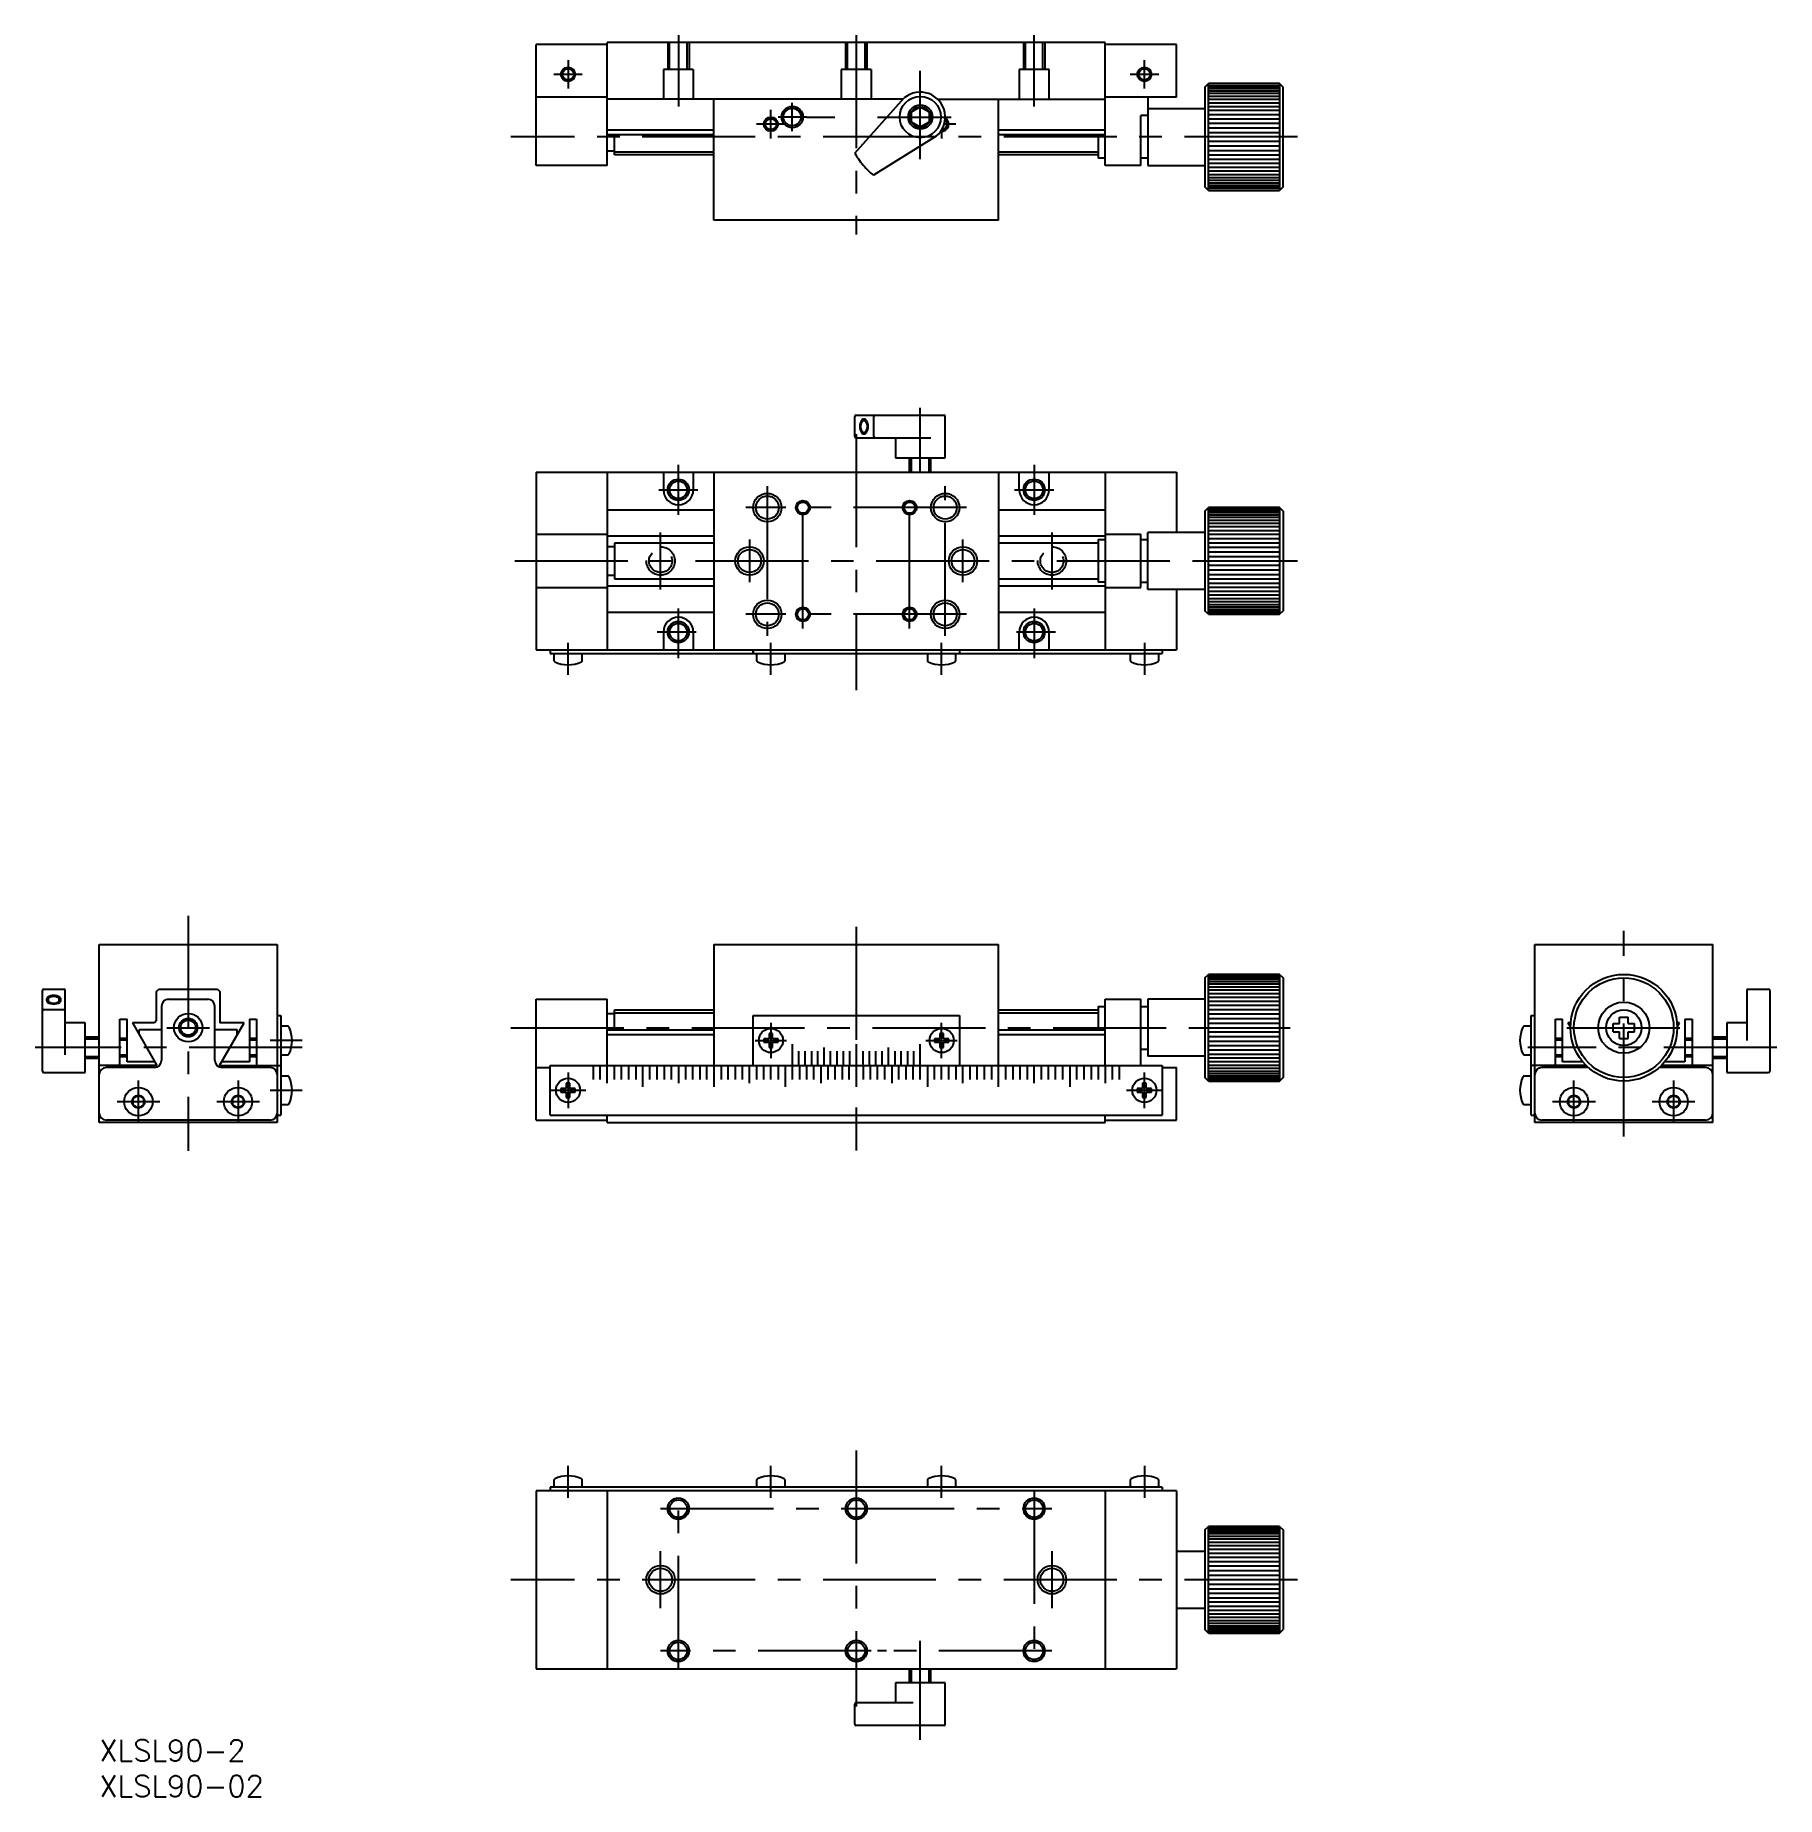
# Model space of a CAD drawing. Extents: x -9 to 236, y -8 to 240.
import ezdxf

# ---------------------------------------------------------------- set-up
doc = ezdxf.new("R2010")
doc.units = 0
doc.header["$LTSCALE"] = 0.5
doc.linetypes.add('CENTER', pattern=[50.8, 31.75, -6.35, 6.35, -6.35])
doc.linetypes.add('DASHED', pattern=[19.05, 12.7, -6.35])
for name, color, linetype in [('MSM_CENTER', 1, 'CENTER'), ('MSM_CONTINUOUS', 7, 'CONTINUOUS'), ('MSM_DASHED', 4, 'DASHED'), ('MSM_NARROW', 5, 'CONTINUOUS'), ('MSM_PART_NUMBER', 7, 'CONTINUOUS')]:
    doc.layers.add(name, color=color, linetype=linetype)
doc.styles.get("Standard").update_dxf_attribs({"font": 'txt.shx', "height": 3, "bigfont": 'bigfont.shx'})

# ---------------------------------------------------------------- blocks, each defined once
blk = doc.blocks.new('*U71')
at = {"layer": 'MSM_PART_NUMBER'}
blk.add_text('XLSL90-2', height=3, dxfattribs=at).set_placement((0, -3))
blk = doc.blocks.new('*U72')
at = {"layer": 'MSM_PART_NUMBER'}
blk.add_text('XLSL90-02', height=3, dxfattribs=at).set_placement((0, -8))

msp = doc.modelspace()

# ---------------------------------------------------------------- linework, layer by layer
at = {"layer": 'MSM_CENTER'}
for p, q in [((81.39, 239.58), (81.39, 229.58)), ((106.39, 239.58), (106.39, 211.58)), ((131.39, 229.58), (131.39, 239.58)), ((65.89, 236.08), (65.89, 232.08)), ((146.89, 232.08), (146.89, 236.08)), ((67.89, 234.08), (63.89, 234.08)), ((65.89, 233.28), (65.89, 233.08)), ((115.39, 222.18), (115.39, 234.58)), ((148.89, 234.08), (144.89, 234.08)), ((146.89, 233.08), (146.89, 233.28)), ((94.39, 225.08), (94.39, 229.08)), ((99.39, 228.08), (95.39, 228.08)), ((97.39, 226.08), (97.39, 230.08)), ((99.39, 228.08), (103.39, 228.08)), ((109.39, 228.08), (119.71, 228.08)), ((96.39, 227.08), (92.39, 227.08)), ((118.39, 226.28), (118.39, 225.08)), ((120.39, 227.08), (118.74, 227.08)), ((168.39, 225.28), (57.86, 225.28)), ((115.39, 178.28), (115.39, 187.19)), ((106.39, 183.51), (106.39, 147.51)), ((81.39, 172.19), (81.39, 179.19)), ((131.39, 179.19), (131.39, 172.19)), ((93.89, 176.19), (93.89, 155.19)), ((118.89, 155.19), (118.89, 176.19)), ((78.64, 175.69), (84.14, 175.69)), ((98.89, 156.19), (98.89, 175.19)), ((113.89, 156.19), (113.89, 175.19)), ((128.64, 175.69), (134.14, 175.69)), ((121.89, 173.19), (90.89, 173.19)), ((98.89, 172.19), (98.89, 172.39)), ((113.89, 172.19), (113.89, 172.39)), ((78.89, 161.69), (78.89, 169.69)), ((91.39, 168.69), (91.39, 162.69)), ((91.39, 168.69), (91.39, 162.69)), ((91.39, 168.69), (91.39, 162.69)), ((121.39, 162.69), (121.39, 168.69)), ((133.89, 169.69), (133.89, 161.69)), ((58.39, 165.69), (168.39, 165.69)), ((81.39, 152.01), (81.39, 159.01)), ((131.39, 159.01), (131.39, 152.01)), ((121.89, 158.19), (90.89, 158.19)), ((98.89, 157.19), (98.89, 157.39)), ((113.89, 157.19), (113.89, 157.39)), ((65.89, 149.69), (65.89, 154.19)), ((83.89, 155.69), (78.39, 155.69)), ((94.39, 149.69), (94.39, 154.19)), ((118.39, 149.69), (118.39, 154.19)), ((134.39, 155.69), (128.89, 155.69)), ((146.89, 154.19), (146.89, 149.69)), ((12.5, 115.79), (12.5, 82.79)), ((106.39, 114.27), (106.39, 82.85)), ((214.26, 84.79), (214.26, 113.72)), ((9.5, 100.09), (15.5, 100.09)), ((57.86, 100.09), (167.39, 100.09)), ((94.39, 100.79), (94.39, 95.79)), ((118.39, 95.79), (118.39, 100.79)), ((206.26, 100.09), (222.26, 100.09)), ((28.5, 97.29), (-9, 97.29)), ((28.5, 98.29), (24, 98.29)), ((92.19, 98.29), (96.59, 98.29)), ((116.19, 98.29), (120.59, 98.29)), ((235.76, 97.29), (200.76, 97.29)), ((5.5, 86.69), (5.5, 92.69)), ((19.5, 92.69), (19.5, 86.69)), ((65.89, 93.79), (65.89, 88.79)), ((146.89, 88.79), (146.89, 93.79)), ((207.26, 86.69), (207.26, 92.69)), ((221.26, 92.69), (221.26, 86.69)), ((8.5, 89.69), (2.5, 89.69)), ((22.5, 89.69), (16.5, 89.69)), ((24, 91.29), (28.5, 91.29)), ((63.39, 91.29), (68.39, 91.29)), ((144.39, 91.29), (149.39, 91.29)), ((210.26, 89.69), (204.26, 89.69)), ((224.26, 89.69), (218.26, 89.69)), ((106.39, 40.68), (106.39, 4.68)), ((65.89, 34), (65.89, 38.5)), ((94.39, 34), (94.39, 38.5)), ((118.39, 34), (118.39, 38.5)), ((146.89, 38.5), (146.89, 34)), ((81.39, 10), (81.39, 35)), ((131.39, 35), (131.39, 10)), ((78.89, 32.5), (133.89, 32.5)), ((78.89, 18.5), (78.89, 26.5)), ((133.89, 26.5), (133.89, 18.5)), ((168.39, 22.5), (57.86, 22.5)), ((133.89, 12.5), (78.89, 12.5)), ((110.39, 12.5), (109.39, 12.5)), ((110.66, 12.5), (110.39, 12.5)), ((115.39, 0), (115.39, 13.9))]:
    msp.add_line(p, q, dxfattribs=at)
at = {"layer": 'MSM_CONTINUOUS'}
for p, q in [((61.39, 221.28), (61.39, 238.28)), ((71.39, 238.28), (61.39, 238.28)), ((71.39, 221.28), (71.39, 238.58)), ((141.39, 238.58), (71.39, 238.58)), ((141.39, 221.28), (141.39, 238.58)), ((151.39, 238.28), (141.39, 238.28)), ((151.39, 230.88), (151.39, 238.28)), ((83.49, 234.78), (79.29, 234.78)), ((79.29, 234.78), (79.29, 230.58)), ((83.49, 234.78), (83.49, 230.58)), ((108.49, 234.78), (104.29, 234.78)), ((104.29, 234.78), (104.29, 230.58)), ((108.49, 234.78), (108.49, 230.58)), ((133.49, 234.78), (129.29, 234.78)), ((129.29, 234.78), (129.29, 230.58)), ((133.49, 230.58), (133.49, 234.78)), ((155.39, 232.28), (155.89, 232.78)), ((155.89, 217.78), (155.89, 232.78)), ((165.89, 232.78), (155.89, 232.78)), ((165.89, 232.78), (165.89, 217.78)), ((166.39, 232.28), (165.89, 232.78)), ((71.39, 230.88), (61.39, 230.88)), ((112.98, 230.58), (71.39, 230.58)), ((86.39, 213.58), (86.39, 230.58)), ((106.21, 222.99), (113.14, 230.76)), ((117.84, 230.58), (141.39, 230.58)), ((126.39, 213.58), (126.39, 230.58)), ((151.39, 230.88), (141.39, 230.88)), ((147.39, 230.88), (147.39, 221.28)), ((155.39, 232.28), (155.39, 218.28)), ((155.89, 232.52), (165.89, 232.52)), ((155.89, 232.33), (165.89, 232.33)), ((155.89, 232.08), (165.89, 232.08)), ((155.89, 231.77), (165.89, 231.77)), ((155.89, 231.42), (165.89, 231.42)), ((155.89, 231.03), (165.89, 231.03)), ((155.89, 230.58), (165.89, 230.58)), ((166.39, 218.28), (166.39, 232.28)), ((114.15, 228.8), (115.39, 229.51)), ((114.15, 227.36), (114.15, 228.8)), ((115.39, 229.51), (116.63, 228.8)), ((116.63, 228.8), (116.63, 227.36)), ((147.39, 228.28), (146.39, 228.28)), ((146.39, 221.28), (146.39, 228.28)), ((147.39, 229.28), (155.39, 229.28)), ((155.89, 230.1), (165.89, 230.1)), ((155.89, 229.58), (165.89, 229.58)), ((155.89, 229.03), (165.89, 229.03)), ((155.89, 228.45), (165.89, 228.45)), ((155.89, 227.84), (165.89, 227.84)), ((86.39, 226.22), (71.39, 226.22)), ((86.39, 225.58), (71.39, 225.58)), ((72.39, 222.78), (72.39, 225.58)), ((117.64, 225.4), (108.81, 219.9)), ((115.39, 226.64), (114.15, 227.36)), ((116.63, 227.36), (115.39, 226.64)), ((141.39, 226.22), (126.39, 226.22)), ((141.39, 225.58), (126.39, 225.58)), ((140.39, 225.58), (140.39, 222.28)), ((155.89, 227.22), (165.89, 227.22)), ((155.89, 226.58), (165.89, 226.58)), ((155.89, 225.93), (165.89, 225.93)), ((72.39, 223.28), (71.39, 223.28)), ((165.89, 225.28), (155.89, 225.28)), ((165.89, 224.63), (155.89, 224.63)), ((165.89, 223.98), (155.89, 223.98)), ((165.89, 223.34), (155.89, 223.34)), ((71.39, 221.28), (61.39, 221.28)), ((86.39, 222.78), (72.39, 222.78)), ((140.39, 222.78), (126.39, 222.78)), ((141.39, 222.28), (140.39, 222.28)), ((146.39, 221.28), (141.39, 221.28)), ((147.39, 222.28), (146.39, 222.28)), ((147.39, 221.28), (155.39, 221.28)), ((165.89, 222.71), (155.89, 222.71)), ((165.89, 222.11), (155.89, 222.11)), ((165.89, 221.53), (155.89, 221.53)), ((165.89, 220.98), (155.89, 220.98)), ((165.89, 220.46), (155.89, 220.46)), ((155.89, 217.78), (155.39, 218.28)), ((165.89, 219.98), (155.89, 219.98)), ((165.89, 219.53), (155.89, 219.53)), ((165.89, 219.14), (155.89, 219.14)), ((165.89, 218.78), (155.89, 218.78)), ((165.89, 218.48), (155.89, 218.48)), ((165.89, 218.23), (155.89, 218.23)), ((165.89, 218.04), (155.89, 218.04)), ((166.39, 218.28), (165.89, 217.78)), ((155.89, 217.78), (165.89, 217.78)), ((126.39, 213.58), (86.39, 213.58)), ((106.17, 183.19), (106.17, 185.99)), ((106.37, 186.19), (118.69, 186.19)), ((108.84, 183.19), (108.84, 185.99)), ((118.89, 180.19), (118.89, 185.99)), ((106.39, 182.99), (116.86, 182.99)), ((111.89, 182.99), (111.89, 180.19)), ((111.89, 180.19), (118.89, 180.19)), ((113.89, 178.19), (113.89, 180.19)), ((116.89, 178.19), (116.89, 180.19)), ((61.39, 178.19), (61.39, 153.19)), ((61.39, 178.19), (151.39, 178.19)), ((71.39, 178.19), (71.39, 153.19)), ((79.29, 178.19), (79.29, 175.69)), ((83.49, 178.19), (83.49, 175.69)), ((86.39, 178.19), (86.39, 153.19)), ((113.89, 178.19), (114.16, 178.19)), ((114.16, 178.19), (115.39, 178.19)), ((126.39, 178.19), (126.39, 153.19)), ((129.29, 175.69), (129.29, 178.19)), ((133.49, 175.69), (133.49, 178.19)), ((141.39, 178.19), (141.39, 153.19)), ((151.39, 178.19), (151.39, 169.69)), ((155.39, 172.69), (155.89, 173.19)), ((155.39, 172.69), (155.39, 158.69)), ((155.89, 158.19), (155.89, 173.19)), ((165.89, 173.19), (155.89, 173.19)), ((155.89, 173.07), (165.89, 173.07)), ((155.89, 172.93), (165.89, 172.93)), ((155.89, 172.73), (165.89, 172.73)), ((155.89, 172.48), (165.89, 172.48)), ((155.89, 172.18), (165.89, 172.18)), ((155.89, 171.83), (165.89, 171.83)), ((155.89, 171.43), (165.89, 171.43)), ((155.89, 170.99), (165.89, 170.99)), ((165.89, 173.19), (166.39, 172.69)), ((166.39, 172.69), (165.89, 173.19)), ((165.89, 173.19), (165.89, 158.19)), ((166.39, 172.69), (166.39, 158.69)), ((61.39, 169.44), (71.39, 169.44)), ((86.39, 169.19), (71.39, 169.19)), ((141.39, 169.19), (126.39, 169.19)), ((140.39, 168.69), (141.39, 168.69)), ((140.39, 168.69), (140.39, 162.69)), ((141.39, 169.44), (146.39, 169.44)), ((146.39, 161.94), (146.39, 169.44)), ((146.39, 168.69), (147.39, 168.69)), ((147.39, 161.69), (147.39, 169.69)), ((155.39, 169.69), (147.39, 169.69)), ((155.89, 170.51), (165.89, 170.51)), ((155.89, 169.99), (165.89, 169.99)), ((155.89, 169.44), (165.89, 169.44)), ((155.89, 168.86), (165.89, 168.86)), ((72.39, 167.69), (71.39, 167.69)), ((72.39, 168.19), (72.39, 163.19)), ((86.39, 168.19), (72.39, 168.19)), ((140.39, 168.19), (126.39, 168.19)), ((155.89, 168.25), (165.89, 168.25)), ((155.89, 167.63), (165.89, 167.63)), ((155.89, 166.99), (165.89, 166.99)), ((155.89, 166.34), (165.89, 166.34)), ((71.39, 163.69), (72.39, 163.69)), ((155.89, 165.69), (165.89, 165.69)), ((165.89, 165.03), (155.89, 165.03)), ((165.89, 164.38), (155.89, 164.38)), ((165.89, 163.75), (155.89, 163.75)), ((61.39, 161.94), (71.39, 161.94)), ((71.39, 162.19), (86.39, 162.19)), ((72.39, 163.19), (86.39, 163.19)), ((126.39, 163.19), (140.39, 163.19)), ((126.39, 162.19), (141.39, 162.19)), ((141.39, 162.69), (140.39, 162.69)), ((141.39, 161.94), (146.39, 161.94)), ((146.39, 162.69), (147.39, 162.69)), ((155.39, 161.69), (147.39, 161.69)), ((151.39, 161.69), (151.39, 153.19)), ((165.89, 163.12), (155.89, 163.12)), ((165.89, 162.52), (155.89, 162.52)), ((165.89, 161.94), (155.89, 161.94)), ((165.89, 161.38), (155.89, 161.38)), ((155.89, 158.19), (155.39, 158.69)), ((165.89, 160.87), (155.89, 160.87)), ((165.89, 160.38), (155.89, 160.38)), ((165.89, 159.94), (155.89, 159.94)), ((165.89, 159.54), (155.89, 159.54)), ((165.89, 159.19), (155.89, 159.19)), ((165.89, 158.89), (155.89, 158.89)), ((165.89, 158.64), (155.89, 158.64)), ((165.89, 158.19), (166.39, 158.69)), ((166.39, 158.69), (165.89, 158.19)), ((165.89, 158.44), (155.89, 158.44)), ((165.89, 158.3), (155.89, 158.3)), ((155.89, 158.19), (157.09, 158.19)), ((155.89, 158.19), (165.89, 158.19)), ((79.29, 155.69), (79.29, 153.19)), ((83.49, 155.69), (83.49, 153.19)), ((129.29, 153.19), (129.29, 155.69)), ((133.49, 153.19), (133.49, 155.69)), ((61.39, 153.19), (151.39, 153.19)), ((63.39, 153.19), (63.39, 152.69)), ((63.39, 152.69), (149.39, 152.69)), ((63.89, 152.69), (63.89, 151.7)), ((67.89, 151.7), (67.89, 152.69)), ((91.89, 152.69), (91.89, 153.19)), ((91.89, 153.19), (91.89, 152.69)), ((92.39, 152.69), (92.39, 151.7)), ((96.39, 151.7), (96.39, 152.69)), ((116.39, 152.69), (116.39, 151.7)), ((120.39, 151.7), (120.39, 152.69)), ((120.89, 153.19), (120.89, 152.69)), ((144.89, 152.69), (144.89, 151.7)), ((148.89, 151.7), (148.89, 152.69)), ((149.39, 153.19), (149.39, 152.69)), ((0, 86.79), (0, 111.79)), ((0, 111.79), (25, 111.79)), ((25, 111.79), (25, 86.79)), ((86.39, 111.79), (126.39, 111.79)), ((86.39, 111.79), (86.39, 91.79)), ((126.39, 91.79), (126.39, 111.79)), ((201.76, 111.79), (201.76, 111.79)), ((201.76, 111.79), (226.76, 111.79)), ((201.76, 86.79), (201.76, 111.79)), ((226.76, 111.79), (226.76, 111.79)), ((226.76, 86.79), (226.76, 111.79)), ((155.39, 107.09), (155.89, 107.59)), ((155.39, 107.09), (155.39, 93.09)), ((165.89, 107.59), (155.89, 107.59)), ((155.89, 92.59), (155.89, 107.59)), ((155.89, 107.48), (165.89, 107.48)), ((155.89, 107.34), (165.89, 107.34)), ((155.89, 107.14), (165.89, 107.14)), ((155.89, 106.89), (165.89, 106.89)), ((155.89, 106.59), (165.89, 106.59)), ((165.89, 107.59), (165.89, 92.59)), ((166.39, 107.09), (165.89, 107.59)), ((165.89, 107.59), (166.39, 107.09)), ((166.39, 107.09), (166.39, 93.09)), ((-8, 93.99), (-8, 105.32)), ((-7.8, 105.52), (-5, 105.52)), ((-4.8, 96.29), (-4.8, 105.32)), ((8.06, 105.19), (8.36, 105.49)), ((8.06, 101.09), (8.06, 105.19)), ((8.36, 105.49), (16.64, 105.49)), ((9.75, 104.09), (15.25, 104.09)), ((16.64, 105.49), (16.94, 105.19)), ((16.94, 105.19), (16.94, 100.79)), ((61.39, 87.09), (61.39, 104.09)), ((61.39, 104.09), (71.39, 104.09)), ((71.39, 92.29), (71.39, 104.09)), ((141.39, 94.79), (141.39, 104.09)), ((141.39, 104.09), (146.39, 104.09)), ((146.39, 94.79), (146.39, 104.09)), ((147.39, 104.09), (147.39, 96.09)), ((155.39, 104.09), (147.39, 104.09)), ((155.89, 106.24), (165.89, 106.24)), ((155.89, 105.84), (165.89, 105.84)), ((155.89, 105.4), (165.89, 105.4)), ((155.89, 104.91), (165.89, 104.91)), ((155.89, 104.4), (165.89, 104.4)), ((231.56, 105.32), (231.56, 98.29)), ((231.76, 105.52), (234.56, 105.52)), ((234.76, 105.32), (234.76, 93.99)), ((-7.8, 102.64), (-5, 102.64)), ((8.75, 103.09), (8.75, 95.49)), ((16.25, 95.49), (16.25, 103.09)), ((25, 101.79), (25.5, 101.79)), ((25.5, 101.79), (25.5, 87.79)), ((71.39, 102.09), (72.39, 102.09)), ((72.39, 102.59), (86.39, 102.59)), ((72.39, 99.79), (72.39, 102.59)), ((91.89, 94.79), (91.89, 101.79)), ((91.89, 101.79), (120.89, 101.79)), ((120.89, 101.79), (120.89, 94.79)), ((126.39, 102.59), (140.39, 102.59)), ((140.39, 103.09), (141.39, 103.09)), ((140.39, 103.09), (140.39, 99.79)), ((146.39, 103.09), (147.39, 103.09)), ((155.89, 103.84), (165.89, 103.84)), ((155.89, 103.26), (165.89, 103.26)), ((155.89, 102.66), (165.89, 102.66)), ((155.89, 102.03), (165.89, 102.03)), ((201.26, 101.79), (201.76, 101.79)), ((201.26, 87.79), (201.26, 101.79)), ((213.66, 100.69), (213.66, 101.59)), ((213.66, 101.59), (214.86, 101.59)), ((214.86, 100.69), (214.86, 101.59)), ((-2, 100.79), (-4.8, 100.79)), ((-2, 93.79), (-2, 100.79)), ((2.9, 94.79), (2.9, 101.29)), ((2.9, 101.29), (3.9, 101.29)), ((3.9, 95.29), (3.9, 101.29)), ((7.76, 100.79), (4.65, 100.79)), ((4.65, 100.79), (8.11, 94.79)), ((5.6, 99.15), (5.6, 99.79)), ((8.75, 99.79), (5.6, 99.79)), ((8.06, 101.09), (7.76, 100.79)), ((19.4, 99.79), (16.25, 99.79)), ((16.89, 94.79), (20.35, 100.79)), ((20.35, 100.79), (16.94, 100.79)), ((19.4, 99.15), (19.4, 99.79)), ((21.1, 101.29), (21.1, 95.29)), ((21.1, 101.29), (22.1, 101.29)), ((22.1, 101.29), (22.1, 94.79)), ((26.49, 100.29), (25.5, 100.29)), ((71.39, 99.79), (86.39, 99.79)), ((71.39, 99.15), (86.39, 99.15)), ((94.14, 99.29), (94.14, 98.54)), ((94.64, 99.29), (94.14, 99.29)), ((94.64, 98.54), (94.64, 99.29)), ((118.14, 99.29), (118.14, 98.54)), ((118.64, 99.29), (118.14, 99.29)), ((118.64, 98.54), (118.64, 99.29)), ((126.39, 99.79), (141.39, 99.79)), ((126.39, 99.15), (141.39, 99.15)), ((155.89, 101.4), (165.89, 101.4)), ((155.89, 100.75), (165.89, 100.75)), ((155.89, 100.09), (165.89, 100.09)), ((165.89, 99.44), (155.89, 99.44)), ((201.26, 100.29), (200.27, 100.29)), ((204.66, 94.79), (204.66, 101.29)), ((204.66, 101.29), (205.66, 101.29)), ((205.66, 95.29), (205.66, 101.29)), ((206.79, 100.79), (206.41, 100.79)), ((206.41, 100.79), (206.76, 100.19)), ((212.76, 100.69), (213.66, 100.69)), ((212.76, 99.49), (212.76, 100.69)), ((212.76, 99.49), (213.66, 99.49)), ((213.66, 98.59), (213.66, 99.49)), ((214.86, 100.69), (215.76, 100.69)), ((214.86, 98.59), (214.86, 99.49)), ((214.86, 99.49), (215.76, 99.49)), ((215.76, 99.49), (215.76, 100.69)), ((222.11, 100.79), (221.73, 100.79)), ((221.76, 100.19), (222.11, 100.79)), ((222.86, 101.29), (223.86, 101.29)), ((222.86, 101.29), (222.86, 95.29)), ((223.86, 101.29), (223.86, 94.79)), ((228.76, 100.79), (228.76, 93.79)), ((231.56, 100.79), (228.76, 100.79)), ((-2, 98.79), (0, 98.79)), ((3.9, 98.59), (2.9, 98.59)), ((22.1, 98.59), (21.1, 98.59)), ((93.39, 98.54), (93.39, 98.04)), ((94.14, 98.54), (93.39, 98.54)), ((93.39, 98.04), (94.14, 98.04)), ((94.14, 98.04), (94.14, 97.29)), ((94.14, 97.29), (94.64, 97.29)), ((95.39, 98.54), (94.64, 98.54)), ((94.64, 98.04), (95.39, 98.04)), ((94.64, 97.29), (94.64, 98.04)), ((95.39, 98.04), (95.39, 98.54)), ((97.39, 97.79), (97.39, 92.79)), ((98.29, 96.79), (98.29, 94.79)), ((99.19, 94.79), (99.19, 96.79)), ((100.09, 96.79), (100.09, 94.79)), ((100.99, 94.79), (100.99, 96.79)), ((101.89, 94.79), (101.89, 97.29)), ((102.79, 94.79), (102.79, 96.79)), ((103.69, 94.79), (103.69, 96.79)), ((104.59, 94.79), (104.59, 96.79)), ((105.49, 94.79), (105.49, 96.79)), ((106.39, 97.79), (106.39, 91.79)), ((107.29, 96.79), (107.29, 94.79)), ((108.19, 96.79), (108.19, 94.79)), ((109.09, 96.79), (109.09, 94.79)), ((109.99, 96.79), (109.99, 94.79)), ((110.89, 97.29), (110.89, 94.79)), ((111.79, 96.79), (111.79, 94.79)), ((112.69, 94.79), (112.69, 96.79)), ((113.59, 96.79), (113.59, 94.79)), ((114.49, 94.79), (114.49, 96.79)), ((115.39, 92.79), (115.39, 97.79)), ((117.39, 98.54), (117.39, 98.04)), ((118.14, 98.54), (117.39, 98.54)), ((117.39, 98.04), (118.14, 98.04)), ((118.14, 98.04), (118.14, 97.29)), ((118.14, 97.29), (118.64, 97.29)), ((119.39, 98.54), (118.64, 98.54)), ((118.64, 98.04), (119.39, 98.04)), ((118.64, 97.29), (118.64, 98.04)), ((119.39, 98.04), (119.39, 98.54)), ((146.39, 97.09), (147.39, 97.09)), ((165.89, 98.79), (155.89, 98.79)), ((165.89, 98.15), (155.89, 98.15)), ((165.89, 97.53), (155.89, 97.53)), ((165.89, 96.92), (155.89, 96.92)), ((205.66, 98.59), (204.66, 98.59)), ((213.66, 98.59), (214.86, 98.59)), ((223.86, 98.59), (222.86, 98.59)), ((226.76, 98.79), (228.76, 98.79)), ((-2, 95.79), (0, 95.79)), ((0, 94.79), (0, 94.79)), ((8.11, 94.79), (0, 94.79)), ((0, 94.79), (0, 94.79)), ((0, 94.79), (0, 94.79)), ((7.75, 94.49), (1, 94.49)), ((3.9, 95.99), (2.9, 95.99)), ((7.69, 95.29), (3.9, 95.29)), ((7.69, 95.53), (7.69, 95.29)), ((16.89, 94.79), (25.5, 94.79)), ((24, 94.49), (17.25, 94.49)), ((17.31, 95.29), (17.31, 95.53)), ((21.1, 95.29), (17.31, 95.29)), ((22.1, 95.99), (21.1, 95.99)), ((25, 94.79), (25, 94.79)), ((25.5, 96.29), (26.49, 96.29)), ((61.39, 94.49), (63.39, 94.49)), ((63.39, 87.79), (63.39, 94.79)), ((63.39, 94.79), (149.39, 94.79)), ((69.39, 94.79), (69.39, 92.79)), ((70.39, 92.79), (70.39, 94.79)), ((72.39, 92.79), (72.39, 94.79)), ((73.39, 92.79), (73.39, 94.79)), ((74.39, 94.79), (74.39, 92.79)), ((75.39, 94.79), (75.39, 92.79)), ((76.39, 91.79), (76.39, 94.79)), ((77.39, 92.79), (77.39, 94.79)), ((78.39, 92.79), (78.39, 94.79)), ((79.39, 94.79), (79.39, 92.79)), ((80.39, 94.79), (80.39, 92.79)), ((81.39, 94.79), (81.39, 92.29)), ((82.39, 94.79), (82.39, 92.79)), ((83.39, 94.79), (83.39, 92.79)), ((84.39, 94.79), (84.39, 92.79)), ((85.39, 92.79), (85.39, 94.79)), ((87.39, 94.79), (87.39, 92.79)), ((88.39, 92.79), (88.39, 94.79)), ((89.39, 94.79), (89.39, 92.79)), ((90.39, 92.79), (90.39, 94.79)), ((91.39, 92.29), (91.39, 94.79)), ((92.39, 94.79), (92.39, 92.79)), ((93.39, 92.79), (93.39, 94.79)), ((94.39, 92.79), (94.39, 94.79)), ((95.39, 94.79), (95.39, 92.79)), ((96.39, 94.79), (96.39, 91.79)), ((98.39, 94.79), (98.39, 92.79)), ((99.39, 94.79), (99.39, 92.79)), ((100.39, 94.79), (100.39, 92.79)), ((101.39, 94.79), (101.39, 92.29)), ((102.39, 94.79), (102.39, 92.79)), ((103.39, 94.79), (103.39, 92.79)), ((104.39, 94.79), (104.39, 92.79)), ((105.39, 92.79), (105.39, 94.79)), ((107.39, 92.79), (107.39, 94.79)), ((108.39, 92.79), (108.39, 94.79)), ((109.39, 92.79), (109.39, 94.79)), ((110.39, 92.79), (110.39, 94.79)), ((111.39, 94.79), (111.39, 92.29)), ((112.39, 92.79), (112.39, 94.79)), ((112.39, 92.79), (112.39, 94.79)), ((113.39, 92.79), (113.39, 94.79)), ((114.39, 92.79), (114.39, 94.79)), ((116.39, 94.79), (116.39, 91.79)), ((117.39, 92.79), (117.39, 94.79)), ((118.39, 92.79), (118.39, 94.79)), ((119.39, 92.79), (119.39, 94.79)), ((120.39, 94.79), (120.39, 92.79)), ((121.39, 92.29), (121.39, 94.79)), ((122.39, 92.79), (122.39, 94.79)), ((123.39, 92.79), (123.39, 94.79)), ((124.39, 92.79), (124.39, 94.79)), ((125.39, 94.79), (125.39, 92.79)), ((127.39, 92.79), (127.39, 94.79)), ((128.39, 94.79), (128.39, 92.79)), ((129.39, 94.79), (129.39, 92.79)), ((130.39, 94.79), (130.39, 92.79)), ((131.39, 92.29), (131.39, 94.79)), ((132.39, 94.79), (132.39, 92.79)), ((133.39, 92.79), (133.39, 94.79)), ((134.39, 92.79), (134.39, 94.79)), ((135.39, 94.79), (135.39, 92.79)), ((136.39, 94.79), (136.39, 91.79)), ((137.39, 92.79), (137.39, 94.79)), ((138.39, 94.79), (138.39, 92.79)), ((139.39, 94.79), (139.39, 92.79)), ((140.39, 94.79), (140.39, 92.79)), ((141.39, 94.79), (141.39, 92.29)), ((142.39, 92.79), (142.39, 94.79)), ((143.39, 92.79), (143.39, 94.79)), ((155.39, 96.09), (147.39, 96.09)), ((149.39, 94.79), (149.39, 87.79)), ((149.39, 94.49), (151.39, 94.49)), ((151.39, 87.09), (151.39, 94.49)), ((165.89, 96.34), (155.89, 96.34)), ((165.89, 95.79), (155.89, 95.79)), ((165.89, 95.27), (155.89, 95.27)), ((165.89, 94.79), (155.89, 94.79)), ((165.89, 94.35), (155.89, 94.35)), ((200.27, 96.29), (201.26, 96.29)), ((208.95, 94.79), (201.26, 94.79)), ((201.76, 94.79), (201.76, 94.79)), ((209.27, 94.49), (202.76, 94.49)), ((205.66, 95.99), (204.66, 95.99)), ((208.5, 95.29), (205.66, 95.29)), ((225.76, 94.49), (219.25, 94.49)), ((226.76, 94.79), (219.56, 94.79)), ((222.86, 95.29), (220.02, 95.29)), ((223.86, 95.99), (222.86, 95.99)), ((226.76, 95.79), (228.76, 95.79)), ((226.76, 94.79), (226.76, 94.79)), ((-7.8, 93.79), (-2, 93.79)), ((26.49, 93.29), (25.5, 93.29)), ((66.14, 92.29), (65.64, 92.29)), ((65.64, 92.29), (65.64, 91.54)), ((66.14, 91.54), (66.14, 92.29)), ((147.14, 92.29), (146.64, 92.29)), ((146.64, 92.29), (146.64, 91.54)), ((147.14, 91.54), (147.14, 92.29)), ((155.89, 92.59), (155.39, 93.09)), ((165.89, 93.95), (155.89, 93.95)), ((165.89, 93.6), (155.89, 93.6)), ((165.89, 93.3), (155.89, 93.3)), ((165.89, 93.05), (155.89, 93.05)), ((165.89, 92.85), (155.89, 92.85)), ((165.89, 92.71), (155.89, 92.71)), ((155.89, 92.59), (165.89, 92.59)), ((166.39, 93.09), (165.89, 92.59)), ((165.89, 92.59), (166.39, 93.09)), ((201.26, 93.29), (200.27, 93.29)), ((228.76, 93.79), (234.56, 93.79)), ((4.72, 90.14), (5.5, 90.59)), ((4.72, 90.14), (4.72, 89.24)), ((4.72, 89.24), (5.5, 88.79)), ((6.28, 90.14), (5.5, 90.59)), ((5.5, 88.79), (6.28, 89.24)), ((6.28, 89.24), (6.28, 90.14)), ((18.72, 90.14), (19.5, 90.59)), ((18.72, 90.14), (18.72, 89.24)), ((18.72, 89.24), (19.5, 88.79)), ((20.28, 90.14), (19.5, 90.59)), ((19.5, 88.79), (20.28, 89.24)), ((20.28, 89.24), (20.28, 90.14)), ((25.5, 89.29), (26.49, 89.29)), ((65.64, 91.54), (64.89, 91.54)), ((64.89, 91.54), (64.89, 91.04)), ((64.89, 91.04), (65.64, 91.04)), ((65.64, 91.04), (65.64, 90.29)), ((65.64, 90.29), (66.14, 90.29)), ((66.89, 91.54), (66.14, 91.54)), ((66.14, 91.04), (66.89, 91.04)), ((66.14, 90.29), (66.14, 91.04)), ((66.89, 91.04), (66.89, 91.54)), ((146.64, 91.54), (145.89, 91.54)), ((145.89, 91.54), (145.89, 91.04)), ((145.89, 91.04), (146.64, 91.04)), ((146.64, 91.04), (146.64, 90.29)), ((146.64, 90.29), (147.14, 90.29)), ((147.89, 91.54), (147.14, 91.54)), ((147.14, 90.29), (147.14, 91.04)), ((147.14, 91.04), (147.89, 91.04)), ((147.89, 91.04), (147.89, 91.54)), ((200.27, 89.29), (201.26, 89.29)), ((206.48, 90.14), (207.26, 90.59)), ((206.48, 90.14), (206.48, 89.24)), ((206.48, 89.24), (207.26, 88.79)), ((208.04, 90.14), (207.26, 90.59)), ((207.26, 88.79), (208.04, 89.24)), ((208.04, 89.24), (208.04, 90.14)), ((220.48, 90.14), (221.26, 90.59)), ((220.48, 90.14), (220.48, 89.24)), ((220.48, 89.24), (221.26, 88.79)), ((222.04, 90.14), (221.26, 90.59)), ((221.26, 88.79), (222.04, 89.24)), ((222.04, 89.24), (222.04, 90.14)), ((25, 86.79), (0, 86.79)), ((24, 87.09), (1, 87.09)), ((25, 87.79), (25.5, 87.79)), ((61.39, 87.09), (71.39, 87.09)), ((63.39, 87.79), (149.39, 87.79)), ((71.39, 86.79), (71.39, 87.79)), ((71.39, 86.79), (141.39, 86.79)), ((141.39, 86.79), (141.39, 87.79)), ((141.39, 87.09), (151.39, 87.09)), ((201.26, 87.79), (201.76, 87.79)), ((226.76, 86.79), (201.76, 86.79)), ((201.76, 86.79), (201.76, 86.79)), ((225.76, 87.09), (202.76, 87.09)), ((151.39, 35), (61.39, 35)), ((61.39, 35), (61.39, 10)), ((149.39, 35.5), (63.39, 35.5)), ((63.39, 35.5), (63.39, 35)), ((63.89, 36.49), (63.89, 35.5)), ((67.89, 35.5), (67.89, 36.49)), ((71.39, 35), (71.39, 10)), ((92.39, 36.49), (92.39, 35.5)), ((96.39, 35.5), (96.39, 36.49)), ((116.39, 36.49), (116.39, 35.5)), ((120.39, 35.5), (120.39, 36.49)), ((141.39, 35), (141.39, 10)), ((144.89, 36.49), (144.89, 35.5)), ((148.89, 35.5), (148.89, 36.49)), ((149.39, 35.5), (149.39, 35)), ((151.39, 35), (151.39, 10)), ((155.39, 29.5), (155.89, 30)), ((165.89, 30), (155.89, 30)), ((155.89, 15), (155.89, 30)), ((155.89, 29.97), (165.89, 29.97)), ((155.89, 29.89), (165.89, 29.89)), ((155.89, 29.74), (165.89, 29.74)), ((165.89, 30), (166.39, 29.5)), ((165.89, 30), (165.89, 15)), ((155.39, 29.5), (155.39, 15.5)), ((155.89, 29.55), (165.89, 29.55)), ((155.89, 29.3), (165.89, 29.3)), ((155.89, 29), (165.89, 29)), ((155.89, 28.64), (165.89, 28.64)), ((155.89, 28.25), (165.89, 28.25)), ((155.89, 27.8), (165.89, 27.8)), ((155.89, 27.32), (165.89, 27.32)), ((166.39, 29.5), (166.39, 15.5)), ((151.39, 26.5), (155.39, 26.5)), ((151.39, 26.5), (155.39, 26.5)), ((155.89, 26.8), (165.89, 26.8)), ((155.89, 26.25), (165.89, 26.25)), ((155.89, 25.67), (165.89, 25.67)), ((155.89, 25.07), (165.89, 25.07)), ((155.89, 24.44), (165.89, 24.44)), ((155.89, 23.8), (165.89, 23.8)), ((155.89, 23.15), (165.89, 23.15)), ((165.89, 22.5), (155.89, 22.5)), ((165.89, 21.85), (155.89, 21.85)), ((165.89, 21.2), (155.89, 21.2)), ((165.89, 20.56), (155.89, 20.56)), ((165.89, 19.93), (155.89, 19.93)), ((151.39, 18.5), (155.39, 18.5)), ((165.89, 19.33), (155.89, 19.33)), ((165.89, 18.75), (155.89, 18.75)), ((165.89, 18.2), (155.89, 18.2)), ((165.89, 17.68), (155.89, 17.68)), ((155.89, 15), (155.39, 15.5)), ((165.89, 17.2), (155.89, 17.2)), ((165.89, 16.75), (155.89, 16.75)), ((165.89, 16.36), (155.89, 16.36)), ((165.89, 16), (155.89, 16)), ((165.89, 15.7), (155.89, 15.7)), ((165.89, 15.45), (155.89, 15.45)), ((165.89, 15.26), (155.89, 15.26)), ((165.89, 15.11), (155.89, 15.11)), ((165.89, 15.03), (155.89, 15.03)), ((155.89, 15), (165.89, 15)), ((165.89, 15), (166.39, 15.5)), ((61.39, 10), (151.39, 10)), ((113.89, 8), (113.89, 10)), ((116.89, 8), (116.89, 10)), ((118.89, 8), (111.89, 8)), ((111.89, 8), (111.89, 5.2)), ((118.89, 2.2), (118.89, 8)), ((106.17, 2.2), (106.17, 5)), ((114.39, 5.2), (106.37, 5.2)), ((118.69, 2), (106.37, 2))]:
    msp.add_line(p, q, dxfattribs=at)
at = {"layer": 'MSM_CONTINUOUS', "linetype": 'CONTINUOUS'}
for p, q in [((71.39, 172.86), (86.39, 172.86)), ((126.39, 172.86), (141.39, 172.86)), ((71.39, 158.51), (86.39, 158.51)), ((126.39, 158.51), (141.39, 158.51))]:
    msp.add_line(p, q, dxfattribs=at)
at = {"layer": 'MSM_CONTINUOUS'}
for centre, radius in [((65.89, 234.08), 0.8), ((146.89, 234.08), 0.8), ((115.39, 228.08), 2.9), ((94.39, 227.08), 0.783), ((97.39, 228.08), 1.23), ((115.39, 228.08), 1.7), ((115.39, 228.08), 1.44), ((81.39, 175.69), 1.23), ((131.39, 175.69), 1.23), ((93.89, 173.19), 1.62), ((98.89, 173.19), 0.783), ((113.89, 173.19), 0.783), ((118.89, 173.19), 1.62), ((91.39, 165.69), 1.62), ((121.39, 165.69), 1.62), ((93.89, 158.19), 1.62), ((98.89, 158.19), 0.783), ((113.89, 158.19), 0.783), ((118.89, 158.19), 1.62), ((81.39, 155.69), 1.23), ((131.39, 155.69), 1.23), ((214.26, 100.09), 7.5), ((214.26, 100.09), 7), ((12.5, 100.09), 2), ((214.26, 100.09), 3.6), ((214.26, 100.09), 2.5), ((12.5, 100.09), 1.3), ((12.5, 100.09), 1.06), ((94.39, 98.29), 1.7), ((118.39, 98.29), 1.7), ((5.5, 89.69), 2), ((19.5, 89.69), 2), ((65.89, 91.29), 1.7), ((146.89, 91.29), 1.7), ((207.26, 89.69), 2), ((221.26, 89.69), 2), ((5.5, 89.69), 0.9), ((19.5, 89.69), 0.9), ((207.26, 89.69), 0.9), ((221.26, 89.69), 0.9), ((81.39, 32.5), 1.23), ((106.39, 32.5), 1.23), ((131.39, 32.5), 1.23), ((78.89, 22.5), 1.62), ((133.89, 22.5), 1.62), ((81.39, 12.5), 1.23), ((106.39, 12.5), 1.23), ((131.39, 12.5), 1.23)]:
    msp.add_circle(centre, radius, dxfattribs=at)
for centre, radius, start, end in [((115.39, 228.08), 3.5, 310, 130), ((118.39, 227.08), 0.783, 270.8446, 52.2855), ((115.39, 228.08), 10.5, 209.0194, 213.9866), ((115.39, 228.08), 10.5, 213.9866, 226.0134), ((115.39, 228.08), 10.5, 226.0134, 231.172), ((106.37, 185.99), 0.2, 90, 180), ((109.04, 185.99), 0.2, 90, 180), ((118.69, 185.99), 0.2, 0, 90), ((108.54, 184.59), 1.66, 148.7877, 211.2123), ((108.32, 184.59), 1.33, 148.7877, 211.2123), ((107.47, 185.13), 0.48, 41.4828, 138.5172), ((107.47, 184.04), 0.48, 221.4828, 318.5172), ((107.47, 185.02), 0.384, 41.4828, 138.5172), ((107.47, 184.15), 0.384, 221.4828, 318.5172), ((106.62, 184.59), 1.33, 328.7877, 31.2123), ((106.41, 184.59), 1.66, 328.7877, 31.2123), ((106.37, 183.19), 0.2, 180, 270), ((109.04, 183.19), 0.2, 180, 270), ((81.39, 175.69), 2.1, 180, 0), ((131.39, 175.69), 2.1, 180, 360), ((81.39, 155.69), 2.1, 0, 180), ((131.39, 155.69), 2.1, 0, 180), ((64.09, 151.7), 0.2, 180, 244.3284), ((65.89, 155.44), 4.35, 244.3284, 295.6716), ((67.69, 151.7), 0.2, 295.6716, 0), ((92.59, 151.7), 0.2, 180, 244.3284), ((94.39, 155.44), 4.35, 244.3284, 295.6716), ((96.19, 151.7), 0.2, 295.6716, 0), ((116.59, 151.7), 0.2, 180, 244.3284), ((118.39, 155.44), 4.35, 244.3284, 295.6716), ((120.19, 151.7), 0.2, 295.6716, 0), ((145.09, 151.7), 0.2, 180, 244.3284), ((146.89, 155.44), 4.35, 244.3284, 295.6716), ((148.69, 151.7), 0.2, 295.6716, 0), ((-7.8, 105.32), 0.2, 90, 180), ((-6.94, 104.01), 0.48, 131.4828, 228.5172), ((-6.4, 102.95), 1.66, 58.7877, 121.2123), ((-6.83, 104.01), 0.384, 131.4828, 228.5172), ((-6.4, 103.16), 1.33, 58.7877, 121.2123), ((-5.97, 104.01), 0.384, 311.4828, 48.5172), ((-5.86, 104.01), 0.48, 311.4828, 48.5172), ((-5, 105.32), 0.2, 360, 90), ((9.75, 103.09), 1, 90, 180), ((15.25, 103.09), 1, 0, 90), ((231.76, 105.32), 0.2, 90, 180), ((234.56, 105.32), 0.2, 360, 90), ((-7.8, 102.44), 0.2, 90, 180), ((-6.4, 105.07), 1.66, 238.7877, 301.2123), ((-6.4, 104.86), 1.33, 238.7877, 301.2123), ((-5, 102.44), 0.2, 0, 90), ((26.49, 100.09), 0.2, 25.6716, 90), ((22.75, 98.29), 4.35, 334.3284, 25.6716), ((204.01, 98.29), 4.35, 154.3284, 205.6716), ((200.27, 100.09), 0.2, 90, 154.3284), ((1, 93.49), 1, 90, 180), ((7.75, 95.49), 1, 270, 0), ((17.25, 95.49), 1, 180, 270), ((24, 93.49), 1, 0, 90), ((26.49, 96.49), 0.2, 270, 334.3284), ((200.27, 96.49), 0.2, 205.6716, 270), ((202.76, 93.49), 1, 90, 180), ((225.76, 93.49), 1, 0, 90), ((-7.8, 93.99), 0.2, 180, 270), ((26.49, 93.09), 0.2, 25.6716, 90), ((22.75, 91.29), 4.35, 334.3284, 25.6716), ((204.01, 91.29), 4.35, 154.3284, 205.6716), ((200.27, 93.09), 0.2, 90, 154.3284), ((234.56, 93.99), 0.2, 270, 0), ((26.49, 89.49), 0.2, 270, 334.3284), ((200.27, 89.49), 0.2, 205.6716, 270), ((1, 88.09), 1, 180, 270), ((24, 88.09), 1, 270, 0), ((202.76, 88.09), 1, 180, 270), ((225.76, 88.09), 1, 270, 0), ((64.09, 36.49), 0.2, 115.6716, 180), ((65.89, 32.75), 4.35, 64.3284, 115.6716), ((67.69, 36.49), 0.2, 0, 64.3284), ((92.59, 36.49), 0.2, 115.6716, 180), ((94.39, 32.75), 4.35, 64.3284, 115.6716), ((96.19, 36.49), 0.2, 0, 64.3284), ((116.59, 36.49), 0.2, 115.6716, 180), ((118.39, 32.75), 4.35, 64.3284, 115.6716), ((120.19, 36.49), 0.2, 0, 64.3284), ((145.09, 36.49), 0.2, 115.6716, 180), ((146.89, 32.75), 4.35, 64.3284, 115.6716), ((148.69, 36.49), 0.2, 0, 64.3284), ((106.37, 5), 0.2, 90, 180), ((106.37, 2.2), 0.2, 180, 270), ((118.69, 2.2), 0.2, 270, 0)]:
    msp.add_arc(centre, radius, start, end, dxfattribs=at)
at = {"layer": 'MSM_DASHED'}
for p, q in [((79.89, 238.58), (79.89, 234.78)), ((80.16, 234.78), (80.16, 238.58)), ((82.62, 234.78), (82.62, 238.58)), ((82.89, 238.58), (82.89, 234.78)), ((104.89, 238.58), (104.89, 234.78)), ((105.16, 234.78), (105.16, 238.58)), ((107.62, 234.78), (107.62, 238.58)), ((107.89, 238.58), (107.89, 234.78)), ((129.89, 238.58), (129.89, 234.78)), ((130.16, 234.78), (130.16, 238.58)), ((132.62, 234.78), (132.62, 238.58)), ((132.89, 238.58), (132.89, 234.78))]:
    msp.add_line(p, q, dxfattribs=at)
for centre, radius in [((78.89, 165.69), 2), ((78.89, 165.69), 1.62), ((133.89, 165.69), 2), ((133.89, 165.69), 1.62)]:
    msp.add_circle(centre, radius, dxfattribs=at)
at = {"layer": 'MSM_NARROW'}
for p, q in [((72.39, 223.21), (86.39, 223.21)), ((126.39, 223.21), (140.39, 223.21)), ((114.16, 178.19), (114.16, 180.19)), ((116.62, 178.19), (116.62, 180.19)), ((72.39, 102.16), (86.39, 102.16)), ((126.39, 102.16), (140.39, 102.16)), ((-2, 98.52), (0, 98.52)), ((3.9, 98.35), (2.9, 98.35)), ((22.1, 98.35), (21.1, 98.35)), ((205.66, 98.35), (204.66, 98.35)), ((223.86, 98.35), (222.86, 98.35)), ((226.76, 98.52), (228.76, 98.52)), ((-2, 96.06), (0, 96.06)), ((3.9, 96.24), (2.9, 96.24)), ((22.1, 96.24), (21.1, 96.24)), ((205.66, 96.24), (204.66, 96.24)), ((223.86, 96.24), (222.86, 96.24)), ((226.76, 96.06), (228.76, 96.06)), ((114.16, 8), (114.16, 10)), ((116.62, 8), (116.62, 10))]:
    msp.add_line(p, q, dxfattribs=at)
for centre, radius in [((65.89, 234.08), 1), ((146.89, 234.08), 1), ((94.39, 227.08), 1), ((97.39, 228.08), 1.5), ((81.39, 175.69), 1.5), ((131.39, 175.69), 1.5), ((93.89, 173.19), 2), ((98.89, 173.19), 1), ((113.89, 173.19), 1), ((118.89, 173.19), 2), ((91.39, 165.69), 2), ((121.39, 165.69), 2), ((93.89, 158.19), 2), ((98.89, 158.19), 1), ((113.89, 158.19), 1), ((118.89, 158.19), 2), ((81.39, 155.69), 1.5), ((131.39, 155.69), 1.5), ((81.39, 32.5), 1.5), ((106.39, 32.5), 1.5), ((131.39, 32.5), 1.5), ((78.89, 22.5), 2), ((133.89, 22.5), 2), ((81.39, 12.5), 1.5), ((106.39, 12.5), 1.5), ((131.39, 12.5), 1.5)]:
    msp.add_circle(centre, radius, dxfattribs=at)
msp.add_arc((118.39, 227.08), 1, 262.9642, 60.1659, dxfattribs=at)

# ---------------------------------------------------------------- block references
at = {"layer": 'MSM_CONTINUOUS'}
for name in ['*U71', '*U72']:
    msp.add_blockref(name, (0, 0), dxfattribs=at)

doc.saveas('drawing.dxf')
